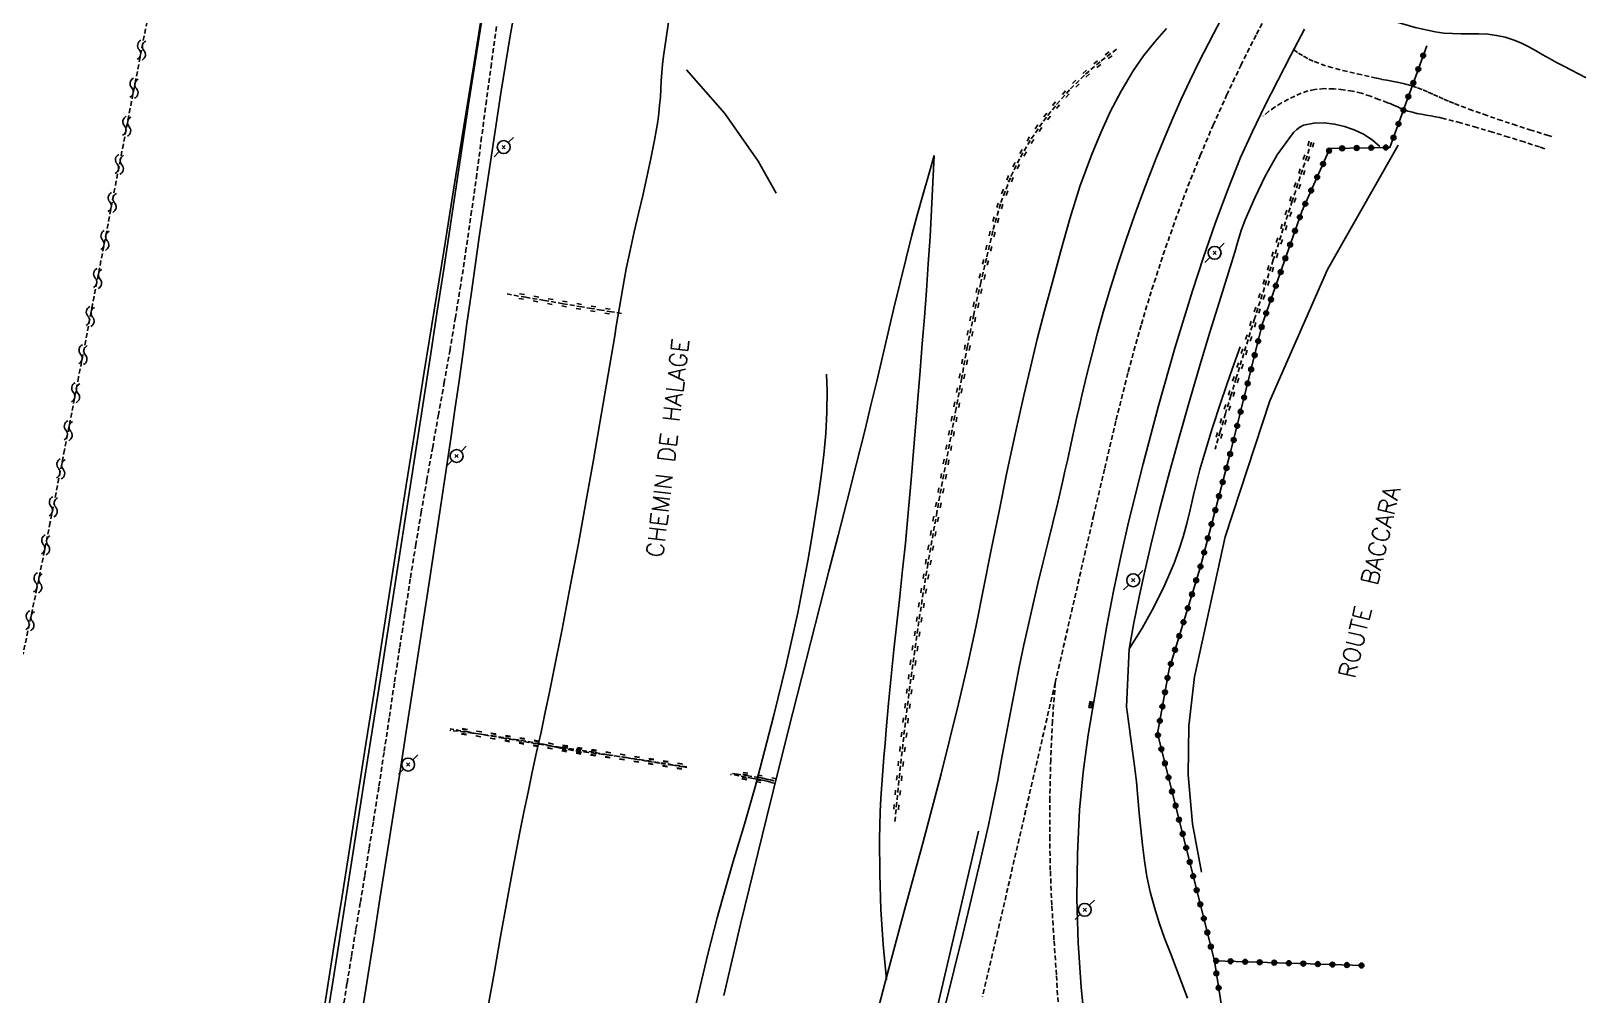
# Model space of a CAD drawing. Header units: millimetres. Extents: x 139000 to 140000, y 142998 to 144000.
# Drawn here: x 139709.2 to 139869.6, y 143813 to 143912.5 of the extents above; entities that cross this region are included whole.
import ezdxf

# ---------------------------------------------------------------- set-up
doc = ezdxf.new("R2010")
doc.units = ezdxf.units.MM
doc.linetypes.add('DASHED', pattern=[0.75, 0.5, -0.25])
doc.layers.get('0').update_dxf_attribs({"linetype": 'CONTINUOUS'})
for name, color, linetype in [('W0001', 6, 'DASHED'), ('W0008', 7, 'CONTINUOUS'), ('W0010', 4, 'CONTINUOUS'), ('W0112', 1, 'DASHED'), ('W0211', 2, 'CONTINUOUS'), ('W0214', 2, 'CONTINUOUS'), ('W0220', 5, 'DASHED'), ('W0300', 7, 'CONTINUOUS'), ('W0323', 7, 'CONTINUOUS'), ('W0401', 7, 'CONTINUOUS'), ('W0473', 7, 'CONTINUOUS'), ('W0500', 5, 'DASHED'), ('W0510', 5, 'CONTINUOUS'), ('W0989', 7, 'CONTINUOUS')]:
    doc.layers.add(name, color=color, linetype=linetype)
doc.styles.get("Standard").update_dxf_attribs({"font": 'romans.shx', "width": 0.85})

# ---------------------------------------------------------------- blocks, each defined once
blk = doc.blocks.new('T473')
for p, q in [((-0.166667, 0.166667), (0.166667, -0.166667)), ((-0.166667, -0.166667), (0.166667, 0.166667)), ((0.500001, 0.500001), (1.000002, 1.000002)), ((-1.000002, -1.000002), (-0.500001, -0.500001))]:
    blk.add_line(p, q)
blk.add_ellipse((0, 0), major_axis=(0.471405, 0.471405), ratio=1, start_param=5.4977871438, end_param=11.780972451)
blk = doc.blocks.new('T401')
for p, q in [((-0.3, 0.3), (0, 0.3)), ((-0.3, -0.25), (-0.3, 0.3)), ((-0.3, 0.15), (0, 0.15)), ((-0.3, 0), (0, 0)), ((0, 0.3), (0, -0.25)), ((-0.3, -0.15), (0, -0.15)), ((-0.3, -0.25), (-0.3, -0.3)), ((-0.3, -0.3), (0, -0.3)), ((0, -0.3), (0, -0.25))]:
    blk.add_line(p, q)
blk = doc.blocks.new('t323o')
at = {"color": 0, "linetype": 'Continuous'}
for radius in [0.25, 0.15]:
    blk.add_circle((0, 0), radius, dxfattribs=at)
blk = doc.blocks.new('t220o')
at = {"color": 0, "linetype": 'Continuous'}
for p, q in [((-0.25, 0.25), (0.25, 0.25)), ((-0.25, -0.25), (0.25, -0.25))]:
    blk.add_line(p, q, dxfattribs=at)
blk = doc.blocks.new('t500o')
at = {"color": 0, "linetype": 'Continuous'}
for centre, start, end in [((-0.5, 0.625), 216.8699, 323.1301), ((0.5, -0.125), 36.8699, 143.1301), ((0.5, -0.625), 36.8699, 143.1301), ((-0.5, 0.125), 216.8699, 323.1301)]:
    blk.add_arc(centre, 0.625, start, end, dxfattribs=at)

msp = doc.modelspace()

# ---------------------------------------------------------------- linework, layer by layer
at = {"layer": 'W0001'}
for points in [[(139814.88, 143845.22), (139818.83, 143862.41), (139820, 143867.38), (139821.17, 143872.35), (139822.41, 143877.31), (139823.77, 143882.24), (139824.86, 143885.83), (139826.03, 143889.41), (139827.27, 143892.96), (139828.58, 143896.48), (139829.84, 143899.64), (139831.17, 143902.77), (139832.57, 143905.87), (139834.03, 143908.94), (139835.65, 143912.16), (139837.33, 143915.33)], [(139757.25, 143912.94), (139756.72, 143909.13), (139756.21, 143905.33), (139755.7, 143901.52), (139755.19, 143897.71), (139754.67, 143893.9), (139754.12, 143890.1), (139753.55, 143886.3), (139753, 143882.95), (139752.44, 143879.6), (139751.85, 143876.25), (139751.25, 143872.91), (139750.65, 143869.57), (139750.06, 143866.22), (139749.48, 143862.88), (139748.92, 143859.53), (139748.34, 143855.95), (139747.79, 143852.37), (139747.24, 143848.79), (139746.7, 143845.2), (139746.17, 143841.62), (139745.63, 143838.03), (139745.09, 143834.45), (139744.53, 143830.87), (139744.09, 143828.09), (139743.64, 143825.3), (139743.18, 143822.52), (139742.72, 143819.74), (139742.27, 143816.96), (139741.81, 143814.18), (139741.36, 143811.4)], [(139814.88, 143845.22), (139808.93, 143819.47), (139807.38, 143812.85)], [(139814.88, 143845.22), (139814.6, 143841.27), (139814.42, 143837.31), (139814.33, 143833.35), (139814.31, 143829.38), (139814.38, 143825.78), (139814.54, 143822.18), (139814.76, 143818.59), (139815.01, 143815), (139815.17, 143812.29)]]:
    msp.add_lwpolyline(points, dxfattribs=at)
at = {"layer": 'W0008'}
for points in [[(139759.7, 143917.88), (139758.65, 143911.98), (139757.69, 143906.06), (139756.79, 143900.13), (139755.9, 143894.2), (139755.45, 143891.23), (139755.03, 143888.26), (139754.61, 143885.29), (139754.19, 143882.32), (139753.78, 143879.35), (139753.37, 143876.38), (139752.95, 143873.41), (139752.51, 143870.44), (139751.39, 143862.88), (139750.24, 143855.32), (139749.08, 143847.76), (139747.92, 143840.21), (139747.25, 143835.89), (139746.57, 143831.57), (139745.89, 143827.25), (139745.21, 143822.93), (139744.53, 143818.61), (139743.85, 143814.29), (139743.17, 143809.97)], [(139803.48, 143811.77), (139804.42, 143815.51), (139805.35, 143819.26), (139806.26, 143823.01), (139807.14, 143826.77), (139807.99, 143830.54), (139808.48, 143832.86), (139808.95, 143835.18), (139809.39, 143837.51), (139809.82, 143839.85), (139810.26, 143842.18), (139810.7, 143844.51), (139811.16, 143846.84), (139811.64, 143849.16), (139812.11, 143851.26), (139812.6, 143853.37), (139813.1, 143855.46), (139813.61, 143857.56), (139814.12, 143859.65), (139814.63, 143861.74), (139815.14, 143863.84), (139815.63, 143865.94), (139815.89, 143867.06), (139816.14, 143868.18), (139816.38, 143869.3), (139816.63, 143870.42), (139816.88, 143871.54), (139817.13, 143872.65), (139817.38, 143873.77), (139817.64, 143874.89), (139818.16, 143877.04), (139818.69, 143879.19), (139819.24, 143881.34), (139819.83, 143883.47), (139820.58, 143885.99), (139821.37, 143888.49), (139822.21, 143890.98), (139823.07, 143893.46), (139823.81, 143895.5), (139824.57, 143897.52), (139825.36, 143899.54), (139826.19, 143901.54), (139827.02, 143903.49), (139827.88, 143905.44), (139828.77, 143907.36), (139829.71, 143909.27), (139831.2, 143912.18), (139832.74, 143915.07)], [(139739.1, 143806.58), (139740.61, 143816.08), (139742.1, 143825.58), (139743.59, 143835.09), (139745.08, 143844.59), (139746.43, 143853.24), (139747.78, 143861.89), (139749.13, 143870.55), (139750.47, 143879.2), (139751.13, 143883.56), (139751.8, 143887.92), (139752.45, 143892.28), (139753.11, 143896.64), (139753.77, 143901), (139754.43, 143905.36), (139755.11, 143909.71), (139755.8, 143914.07)], [(139840.61, 143912.68), (139839.18, 143909.99), (139837.84, 143907.38), (139836.52, 143904.75), (139835.25, 143902.1), (139834, 143899.44)], [(139834, 143899.44), (139832.66, 143896.04), (139831.39, 143892.61), (139830.18, 143889.16), (139829.04, 143885.68), (139827.23, 143879.76), (139825.54, 143873.81), (139823.95, 143867.82), (139822.46, 143861.81), (139821.65, 143858.26), (139820.91, 143854.68), (139820.22, 143851.1), (139819.58, 143847.51), (139818.93, 143843.68), (139818.29, 143839.85), (139817.76, 143836), (139817.4, 143832.12), (139817.18, 143827.55), (139817.12, 143822.97), (139817.24, 143818.39), (139817.55, 143813.82), (139817.84, 143811.03)]]:
    msp.add_lwpolyline(points, dxfattribs=at)
at = {"layer": 'W0010'}
msp.add_lwpolyline([(139800.8, 143803.57), (139806.98, 143829.92)], dxfattribs=at)
at = {"layer": 'W0112'}
for points in [[(139839.47, 143910.57), (139839.97, 143910.21), (139840.5, 143909.88), (139841.05, 143909.59), (139841.61, 143909.33), (139843.06, 143908.81), (139844.55, 143908.41), (139846.05, 143908.07), (139847.55, 143907.73), (139848.06, 143907.61), (139848.59, 143907.5), (139849.11, 143907.4), (139849.63, 143907.3), (139850.16, 143907.2), (139850.68, 143907.09), (139851.2, 143906.96), (139851.71, 143906.81), (139852.27, 143906.62), (139852.83, 143906.4), (139853.37, 143906.17), (139853.91, 143905.93), (139854.45, 143905.69), (139854.99, 143905.44), (139855.53, 143905.21), (139856.08, 143904.99), (139857.57, 143904.43), (139859.07, 143903.89), (139860.58, 143903.37), (139862.1, 143902.86), (139863.86, 143902.29), (139865.63, 143901.74), (139866.12, 143901.6)], [(139865.39, 143900.34), (139864.85, 143900.52), (139863.26, 143901.04), (139861.66, 143901.54), (139860.01, 143902.04), (139858.37, 143902.54), (139856.71, 143903.01), (139855.05, 143903.44), (139854.58, 143903.55), (139854.11, 143903.64), (139853.63, 143903.73), (139853.16, 143903.81), (139852.68, 143903.89), (139852.21, 143903.99), (139851.74, 143904.1), (139851.28, 143904.23), (139851.01, 143904.32), (139850.74, 143904.42), (139850.48, 143904.53), (139850.22, 143904.65), (139849.96, 143904.76), (139849.7, 143904.88), (139849.43, 143904.99), (139849.17, 143905.09), (139848.28, 143905.43), (139847.4, 143905.76), (139846.49, 143906.06), (139845.57, 143906.28), (139844.6, 143906.43), (139843.63, 143906.52), (139842.65, 143906.54), (139841.67, 143906.45), (139840.96, 143906.3), (139840.26, 143906.06), (139839.59, 143905.78), (139838.94, 143905.46), (139838.24, 143905.08), (139837.57, 143904.66), (139836.93, 143904.2), (139836.31, 143903.7)]]:
    msp.add_lwpolyline(points, dxfattribs=at)
at = {"layer": 'W0211'}
for points in [[(139756.39, 143811.85), (139757.02, 143815.45), (139757.65, 143819.04), (139758.3, 143822.63), (139758.96, 143826.21), (139759.65, 143829.8), (139760.06, 143831.87), (139760.49, 143833.93), (139760.93, 143836), (139761.38, 143838.06), (139761.83, 143840.13), (139762.27, 143842.19), (139762.71, 143844.26), (139763.13, 143846.32), (139764, 143850.75), (139764.85, 143855.18), (139765.68, 143859.61), (139766.5, 143864.04), (139767.21, 143868.04), (139767.9, 143872.04), (139768.58, 143876.04), (139769.26, 143880.04), (139769.43, 143881.03), (139769.59, 143882.02), (139769.76, 143883.01), (139769.92, 143884), (139770.09, 143884.99), (139770.26, 143885.98), (139770.43, 143886.97), (139770.62, 143887.95), (139771.01, 143889.85), (139771.43, 143891.75), (139771.87, 143893.64), (139772.32, 143895.53), (139772.76, 143897.42), (139773.17, 143899.32), (139773.55, 143901.22), (139773.87, 143903.14), (139773.98, 143903.98), (139774.07, 143904.82), (139774.14, 143905.66), (139774.19, 143906.51), (139774.24, 143907.35), (139774.31, 143908.2), (139774.38, 143909.04), (139774.48, 143909.88), (139775.06, 143913.85)], [(139796.09, 143809.59), (139797.33, 143814.35), (139799.26, 143821.51), (139801.21, 143828.67), (139803.12, 143835.84), (139804.91, 143843.04), (139805.82, 143847), (139806.68, 143850.98), (139807.5, 143854.96), (139808.29, 143858.95), (139809.09, 143862.93), (139809.9, 143866.92), (139810.74, 143870.9), (139811.63, 143874.86), (139812.32, 143877.78), (139813.03, 143880.69), (139813.77, 143883.59), (139814.56, 143886.48), (139815.47, 143889.8), (139816.4, 143893.12), (139817.42, 143896.43), (139818.61, 143899.68), (139819.54, 143901.92), (139820.55, 143904.13), (139821.67, 143906.29), (139822.93, 143908.38), (139823.99, 143909.91), (139825.15, 143911.37), (139826.38, 143912.76)], [(139786.08, 143895.76), (139784.23, 143899.07), (139780.78, 143903.98), (139776.84, 143908.49)], [(139848.38, 143900.57), (139847.57, 143901.25), (139846.68, 143901.83), (139845.72, 143902.3), (139844.72, 143902.64), (139843.7, 143902.88), (139842.64, 143903.02), (139841.56, 143902.99), (139840.51, 143902.76), (139840.13, 143902.58), (139839.8, 143902.33), (139839.51, 143902.04), (139839.25, 143901.73), (139837.78, 143899.7), (139836.54, 143897.52), (139835.47, 143895.26), (139834.48, 143892.99), (139834.07, 143891.9), (139833.72, 143890.78), (139833.41, 143889.66), (139833.08, 143888.55), (139831.98, 143885.02), (139830.88, 143881.5), (139829.81, 143877.97), (139828.77, 143874.43), (139827.71, 143870.69), (139826.67, 143866.95), (139825.67, 143863.2), (139824.74, 143859.43), (139824.12, 143856.76), (139823.55, 143854.09), (139823.01, 143851.4), (139822.52, 143848.71)], [(139797.47, 143814.6), (139797.14, 143818.21), (139796.9, 143821.84), (139796.77, 143825.47), (139796.75, 143829.1), (139796.77, 143830.51), (139796.82, 143831.92), (139796.9, 143833.33), (139796.99, 143834.74), (139797.1, 143836.15), (139797.21, 143837.55), (139797.33, 143838.96), (139797.45, 143840.36), (139797.69, 143843.12), (139797.96, 143845.88), (139798.24, 143848.63), (139798.54, 143851.39), (139798.84, 143854.14), (139799.14, 143856.89), (139799.43, 143859.65), (139799.69, 143862.4), (139800.03, 143866.17), (139800.34, 143869.94), (139800.65, 143873.7), (139800.95, 143877.47), (139801.17, 143880.21), (139801.39, 143882.96), (139801.6, 143885.7), (139801.79, 143888.45), (139801.97, 143891.25), (139802.13, 143894.04), (139802.27, 143896.84), (139802.41, 143899.64)], [(139777.37, 143810.11), (139778.21, 143813.74), (139779.08, 143817.37), (139780, 143820.98), (139780.54, 143822.92), (139781.09, 143824.86), (139781.66, 143826.78), (139782.24, 143828.71), (139782.82, 143830.64), (139783.39, 143832.56), (139783.93, 143834.5), (139784.45, 143836.44), (139785.81, 143841.75), (139787.12, 143847.08), (139788.32, 143852.43), (139789.35, 143857.82), (139789.72, 143860), (139790.09, 143862.17), (139790.43, 143864.36), (139790.74, 143866.54), (139791.01, 143868.74), (139791.2, 143870.95), (139791.32, 143873.17), (139791.34, 143875.39), (139791.28, 143877.06)], [(139822.23, 143842.76), (139822.52, 143848.74)], [(139828.53, 143812.68), (139827.96, 143814.24), (139827.36, 143815.78), (139826.76, 143817.32), (139826.17, 143818.88), (139825.61, 143820.44), (139825.11, 143822.03), (139824.69, 143823.64), (139824.35, 143825.25), (139824.09, 143826.87), (139823.88, 143828.5), (139823.71, 143830.13), (139823.56, 143831.76), (139823.42, 143833.39), (139823.26, 143835.02), (139823.06, 143836.65), (139822.96, 143837.41), (139822.86, 143838.18), (139822.75, 143838.94), (139822.65, 143839.7), (139822.54, 143840.47), (139822.44, 143841.23), (139822.34, 143841.99), (139822.23, 143842.76)]]:
    msp.add_lwpolyline(points, dxfattribs=at)
at = {"layer": 'W0214'}
for points in [[(139780.69, 143812.96), (139781.54, 143816.65), (139782.42, 143820.33), (139783.75, 143825.79), (139785.09, 143831.25), (139786.44, 143836.7), (139787.81, 143842.16), (139788.73, 143845.81), (139789.66, 143849.46), (139790.6, 143853.11), (139791.54, 143856.76), (139792.48, 143860.41), (139793.42, 143864.05), (139794.34, 143867.71), (139795.26, 143871.36), (139795.87, 143873.87), (139796.47, 143876.37), (139797.06, 143878.88), (139797.65, 143881.39), (139798.24, 143883.9), (139798.84, 143886.41), (139799.46, 143888.92), (139800.1, 143891.41), (139800.65, 143893.48), (139801.22, 143895.54), (139801.8, 143897.59), (139802.41, 143899.64)], [(139822.52, 143848.74), (139823.85, 143850.85), (139825.07, 143853.03), (139826.17, 143855.27), (139827.15, 143857.57), (139827.64, 143858.92), (139828.07, 143860.29), (139828.45, 143861.68), (139828.79, 143863.07), (139829.12, 143864.46), (139829.45, 143865.85), (139829.81, 143867.24), (139830.2, 143868.62), (139831.09, 143871.46), (139832.02, 143874.29), (139832.98, 143877.1), (139833.98, 143879.9)]]:
    msp.add_lwpolyline(points, dxfattribs=at)
at = {"layer": 'W0220'}
for points in [[(139798.34, 143830.91), (139798.86, 143836.15), (139799.45, 143841.39), (139800.11, 143846.61), (139800.85, 143851.83), (139801.69, 143857.2), (139802.62, 143862.54), (139803.6, 143867.88), (139804.6, 143873.22), (139805.2, 143876.52), (139805.8, 143879.82), (139806.45, 143883.11), (139807.17, 143886.38), (139807.82, 143889.18), (139808.48, 143891.99), (139809.27, 143894.78), (139810.31, 143897.49), (139811.29, 143899.47), (139812.41, 143901.37), (139813.67, 143903.19), (139815.03, 143904.92), (139816.46, 143906.52), (139818, 143908.02), (139819.62, 143909.41), (139821.34, 143910.7)], [(139841.33, 143901.02), (139839.34, 143894.95), (139837.38, 143888.88), (139835.45, 143882.8), (139833.56, 143876.7), (139833, 143874.86), (139832.45, 143873.02), (139831.91, 143871.17), (139831.38, 143869.32)], [(139770.14, 143883.35), (139769.11, 143883.51), (139768.08, 143883.68), (139767.05, 143883.85), (139766.03, 143884.02), (139764.1, 143884.35), (139762.18, 143884.68), (139760.26, 143885.01), (139758.34, 143885.35)], [(139776.89, 143836.54), (139773.94, 143837.01), (139770.68, 143837.51), (139769.88, 143837.62), (139769.09, 143837.73), (139768.29, 143837.83), (139767.5, 143837.93), (139766.7, 143838.03), (139765.91, 143838.13), (139765.12, 143838.25), (139764.33, 143838.38), (139764, 143838.45), (139763.68, 143838.51), (139763.36, 143838.59), (139763.04, 143838.66), (139762.72, 143838.74), (139762.4, 143838.81), (139762.08, 143838.88), (139761.75, 143838.94), (139759.43, 143839.34), (139757.1, 143839.71), (139754.76, 143840.04), (139752.42, 143840.33)], [(139776.88, 143836.5), (139776.54, 143836.55), (139775.43, 143836.71), (139774.08, 143836.93), (139772.72, 143837.15), (139771.36, 143837.37), (139770.01, 143837.6), (139768.65, 143837.82), (139767.3, 143838.05), (139765.94, 143838.26), (139764.58, 143838.47), (139764.37, 143838.5), (139764.16, 143838.53), (139763.95, 143838.55), (139763.73, 143838.58), (139763.52, 143838.61), (139763.31, 143838.63), (139763.1, 143838.66), (139762.89, 143838.69), (139762.11, 143838.81), (139761.34, 143838.94), (139760.57, 143839.07), (139759.79, 143839.2), (139757.96, 143839.51), (139756.13, 143839.83), (139754.3, 143840.15), (139752.47, 143840.47)], [(139785.66, 143834.95), (139785.17, 143835.06), (139784.69, 143835.17), (139784.2, 143835.27), (139783.71, 143835.36), (139781.37, 143835.78)], [(139785.89, 143835.11), (139785.5, 143835.2), (139785.1, 143835.29), (139784.71, 143835.37), (139784.31, 143835.44), (139783.2, 143835.63), (139782.09, 143835.8), (139781.4, 143835.9)]]:
    msp.add_lwpolyline(points, dxfattribs=at)
at = {"layer": 'W0300'}
msp.add_lwpolyline([(139850.27, 143900.71), (139842.98, 143887.86), (139837.01, 143874.34), (139832.42, 143860.28), (139829.26, 143845.85), (139828.67, 143840.8), (139828.59, 143835.72), (139829.03, 143830.66), (139829.96, 143825.67)], dxfattribs=at)
at = {"layer": 'W0323'}
for points in [[(139831.31, 143816.55), (139825.44, 143839.98), (139826.63, 143846.62), (139829.83, 143857.08), (139832.97, 143869.01), (139836.24, 143882.2), (139840.32, 143893.87), (139843.23, 143900.36), (139849.42, 143900.48), (139853.21, 143910.95)], [(139846.66, 143816.05), (139831.31, 143816.55), (139833.37, 143803.25), (139834.84, 143793.01), (139836.02, 143780.72), (139836.63, 143778.9), (139836.74, 143776.03), (139836.01, 143775.38), (139838.77, 143770.16)]]:
    msp.add_lwpolyline(points, dxfattribs=at)
at = {"layer": 'W0500'}
msp.add_lwpolyline([(139737.81, 143996.36), (139735.06, 143981.67), (139733.6, 143974.15), (139732.1, 143966.65), (139730.56, 143959.15), (139728.99, 143951.66), (139727.42, 143944.17), (139725.86, 143936.68), (139724.31, 143929.19), (139722.8, 143921.68), (139721.32, 143914.2), (139719.87, 143906.72), (139718.43, 143899.23), (139716.99, 143891.74), (139715.56, 143884.25), (139714.12, 143876.76), (139712.67, 143869.27), (139711.19, 143861.79), (139709.81, 143854.98), (139708.39, 143848.17)], dxfattribs=at)
at = {"layer": 'W0510'}
for points in [[(139738.91, 143808.08), (139739.71, 143813.13), (139740.5, 143818.17), (139741.3, 143823.21), (139742.09, 143828.25), (139742.93, 143833.59), (139743.77, 143838.93), (139744.6, 143844.27), (139745.43, 143849.61), (139746.26, 143854.95), (139747.1, 143860.29), (139747.93, 143865.63), (139748.78, 143870.97), (139749.78, 143877.31), (139750.8, 143883.65), (139751.82, 143889.99), (139752.85, 143896.32), (139753.87, 143902.66), (139754.89, 143909), (139755.9, 143915.34)], [(139846.14, 143914.89), (139848.07, 143914.11), (139850.03, 143913.43), (139852.03, 143912.86), (139854.07, 143912.41), (139854.97, 143912.28), (139855.87, 143912.22), (139856.78, 143912.2), (139857.69, 143912.2), (139858.6, 143912.2), (139859.51, 143912.15), (139860.42, 143912.04), (139861.32, 143911.85), (139862.12, 143911.59), (139862.91, 143911.27), (139863.67, 143910.9), (139864.42, 143910.49), (139865.14, 143910.08), (139865.87, 143909.66), (139866.6, 143909.25), (139867.35, 143908.87), (139869.61, 143907.68), (139869.64, 143907.66)]]:
    msp.add_lwpolyline(points, dxfattribs=at)

# ---------------------------------------------------------------- block references
at = {"layer": 'W0220'}
for p, rotation in [((139820.4, 143909.99), 36.83152697879022), ((139818.08, 143908.09), 40.6023801253251), ((139819.22, 143909.07), 40.6023801253251), ((139817.01, 143907.05), 44.37323279601331), ((139814.97, 143904.84), 51.78087897710351), ((139815.97, 143905.97), 48.14408499549878), ((139814.05, 143903.67), 51.78087897710351), ((139813.16, 143902.45), 55.42020311995569), ((139812.32, 143901.21), 59.38868960063553), ((139841.26, 143900.8), 251.7926665579673), ((139810.86, 143898.6), 63.68557658226486), ((139811.56, 143899.92), 59.38868960063553), ((139840.79, 143899.38), 251.7926665579673), ((139810.22, 143897.24), 68.98848494115559), ((139840.33, 143897.95), 251.7926665579673), ((139809.68, 143895.84), 68.98848494115559), ((139839.86, 143896.53), 251.7926665579673), ((139809.17, 143894.43), 74.13898065298415), ((139838.93, 143893.67), 252.1132527960081), ((139839.39, 143895.1), 251.7926665579673), ((139808.76, 143892.99), 74.13898065298415), ((139838.47, 143892.25), 252.1132527960081), ((139808.37, 143891.54), 76.82192328150988), ((139838.01, 143890.82), 252.1132527960081), ((139808.03, 143890.08), 76.82192328150988), ((139837.54, 143889.39), 252.1132527960081), ((139807.35, 143887.16), 77.0081771908453), ((139807.69, 143888.62), 77.0081771908453), ((139837.09, 143887.96), 252.4338379702531), ((139807.02, 143885.69), 77.45850127467813), ((139836.64, 143886.53), 252.4338379702531), ((139759.82, 143885.09), 169.9716129759409), ((139761.3, 143884.83), 170.1058075979281), ((139762.78, 143884.57), 170.2400003238733), ((139764.25, 143884.32), 170.3741911551439), ((139765.73, 143884.07), 170.3741911551439), ((139806.7, 143884.23), 77.45850127467813), ((139836.18, 143885.1), 252.4338379702531), ((139767.21, 143883.82), 170.642561002206), ((139768.69, 143883.58), 170.7767468975401), ((139806.38, 143882.76), 78.92090733212723), ((139835.73, 143883.67), 252.4338379702531), ((139806.09, 143881.29), 78.92090733212723), ((139834.84, 143880.81), 252.7544220799842), ((139835.28, 143882.24), 252.7544220799842), ((139805.8, 143879.82), 78.92090733212723), ((139834.39, 143879.38), 252.7544220799842), ((139805.53, 143878.34), 79.64946901905341), ((139833.95, 143877.94), 252.7544220799842), ((139805.26, 143876.87), 79.64946901905341), ((139833.5, 143876.51), 253.0750045862359), ((139804.99, 143875.39), 79.64348952334187), ((139833.07, 143875.08), 253.0750045862359), ((139804.72, 143873.92), 79.64348952334187), ((139832.64, 143873.64), 253.3955860525977), ((139804.45, 143872.44), 79.46534212360429), ((139832.21, 143872.2), 253.716167811376), ((139804.18, 143870.97), 79.46534212360429), ((139831.79, 143870.76), 254.0367498629602), ((139803.63, 143868.02), 79.46534212360429), ((139803.9, 143869.49), 79.46534212360429), ((139803.36, 143866.54), 79.58875855514113), ((139803.09, 143865.07), 79.58875855514113), ((139802.82, 143863.59), 79.58875855514113), ((139802.55, 143862.12), 80.12005601065768), ((139802.29, 143860.64), 80.12005601065768), ((139802.03, 143859.16), 80.12005601065768), ((139801.78, 143857.68), 80.12005601065768), ((139801.54, 143856.2), 81.05907764843428), ((139801.3, 143854.72), 81.05907764843428), ((139801.07, 143853.24), 81.05907764843428), ((139800.84, 143851.76), 82.00169614175012), ((139800.42, 143848.79), 82.00169614175012), ((139800.63, 143850.27), 82.00169614175012), ((139800.21, 143847.3), 82.00169614175012), ((139800.01, 143845.81), 82.77903240123906), ((139799.82, 143844.33), 82.77903240123906), ((139799.64, 143842.84), 82.77903240123906), ((139799.45, 143841.35), 83.55636865317507), ((139753.91, 143840.15), 172.907679338315), ((139753.94, 143840.21), 169.9535606292814), ((139755.4, 143839.95), 171.9793447871902), ((139755.42, 143839.95), 170.0854211013995), ((139756.88, 143839.74), 171.9793447871902), ((139756.9, 143839.7), 170.2172847344365), ((139758.37, 143839.51), 171.0510127961297), ((139758.38, 143839.44), 170.3491515226761), ((139759.85, 143839.27), 170.1226833636432), ((139759.86, 143839.19), 170.3814717411958), ((139799.28, 143839.86), 83.55636865317507), ((139761.32, 143839.01), 170.1226833636432), ((139761.34, 143838.94), 170.4159865549295), ((139762.79, 143838.72), 166.7730561509776), ((139762.82, 143838.7), 171.2217434317485), ((139764.26, 143838.4), 169.3099870510287), ((139764.3, 143838.51), 172.3279023418684), ((139765.74, 143838.16), 171.5577964661373), ((139765.79, 143838.28), 171.3867950808489), ((139767.23, 143837.96), 172.7972891668389), ((139767.27, 143838.05), 170.9859513749919), ((139768.72, 143837.78), 172.84430513079), ((139768.75, 143837.81), 170.5279485876495), ((139770.2, 143837.58), 171.7890726768841), ((139770.23, 143837.56), 170.4928223803524), ((139799.11, 143838.37), 83.55636865317507), ((139771.69, 143837.35), 171.3027401278182), ((139771.71, 143837.31), 170.594292937145), ((139773.17, 143837.13), 171.3027401278182), ((139773.19, 143837.07), 170.8103416711238), ((139774.65, 143836.9), 171.0107035857865), ((139774.67, 143836.83), 171.1409635497266), ((139776.13, 143836.66), 171.0107035857865), ((139776.15, 143836.61), 171.6249633008157), ((139798.94, 143836.88), 83.55636865317507), ((139782.85, 143835.52), 169.7858029336072), ((139782.88, 143835.68), 171.2730627479604), ((139784.32, 143835.24), 168.4301051589136), ((139784.36, 143835.43), 169.4944919103111), ((139785.83, 143835.12), 166.6917306075744), ((139798.79, 143835.39), 84.33370489836454), ((139798.64, 143833.89), 84.33370489836454), ((139798.49, 143832.4), 84.33370489836454)]:
    msp.add_blockref('t220o', p, dxfattribs=dict(at, rotation=rotation))
at = {"layer": 'W0323'}
for p, rotation in [((139852.85, 143909.95), 70.11925904025368), ((139852.34, 143908.54), 70.11925904025368), ((139851.83, 143907.13), 70.11925904025368), ((139851.32, 143905.72), 70.11925904025368), ((139850.81, 143904.31), 70.11925904025368), ((139850.3, 143902.9), 70.11925904025368), ((139843.14, 143900.14), 65.84685038531805), ((139844.49, 143900.38), 1.120217505195308), ((139845.99, 143900.41), 1.120217505195308), ((139847.49, 143900.44), 1.120217505195308), ((139848.99, 143900.47), 1.120217505195308), ((139849.79, 143901.48), 70.11925904025368), ((139842.52, 143898.77), 65.84685038531805), ((139841.91, 143897.4), 65.84685038531805), ((139841.29, 143896.03), 65.84685038531805), ((139840.68, 143894.66), 65.84685038531805), ((139840.12, 143893.27), 70.72636445149917), ((139839.13, 143890.44), 70.72636445149917), ((139839.62, 143891.86), 70.72636445149917), ((139838.63, 143889.03), 70.72636445149917), ((139838.14, 143887.61), 70.72636445149917), ((139837.64, 143886.2), 70.72636445149917), ((139837.15, 143884.78), 70.72636445149917), ((139836.65, 143883.36), 70.72636445149917), ((139836.18, 143881.94), 76.07617319267354), ((139835.82, 143880.48), 76.07617319267354), ((139835.1, 143877.57), 76.07617319267354), ((139835.46, 143879.03), 76.07617319267354), ((139834.74, 143876.12), 76.07617319267354), ((139834.37, 143874.66), 76.07617319267354), ((139834.01, 143873.2), 76.07617319267354), ((139833.65, 143871.75), 76.07617319267354), ((139833.29, 143870.29), 76.07617319267354), ((139832.93, 143868.84), 75.2176483751153), ((139832.55, 143867.39), 75.2176483751153), ((139832.16, 143865.94), 75.2176483751153), ((139831.78, 143864.49), 75.2176483751153), ((139831.01, 143861.59), 75.2176483751153), ((139831.4, 143863.04), 75.2176483751153), ((139830.63, 143860.14), 75.2176483751153), ((139830.25, 143858.68), 75.2176483751153), ((139829.87, 143857.23), 75.2176483751153), ((139829.43, 143855.8), 73.02044204437753), ((139829, 143854.36), 73.02044204437753), ((139828.56, 143852.93), 73.02044204437753), ((139828.12, 143851.49), 73.02044204437753), ((139827.68, 143850.06), 73.02044204437753), ((139826.81, 143847.19), 73.02044204437753), ((139827.24, 143848.63), 73.02044204437753), ((139826.47, 143845.73), 79.79401793199051), ((139826.21, 143844.25), 79.79401793199051), ((139825.94, 143842.78), 79.79401793199051), ((139825.67, 143841.3), 79.79401793199051), ((139825.48, 143839.83), 104.0580986944108), ((139825.84, 143838.37), 104.0580986944108), ((139826.2, 143836.92), 104.0580986944108), ((139826.57, 143835.46), 104.0580986944108), ((139826.93, 143834.01), 104.0580986944108), ((139827.3, 143832.55), 104.0580986944108), ((139827.66, 143831.1), 104.0580986944108), ((139828.03, 143829.64), 104.0580986944108), ((139828.39, 143828.19), 104.0580986944108), ((139828.76, 143826.73), 104.0580986944108), ((139829.12, 143825.28), 104.0580986944108), ((139829.48, 143823.82), 104.0580986944108), ((139829.85, 143822.37), 104.0580986944108), ((139830.21, 143820.91), 104.0580986944108), ((139830.58, 143819.46), 104.0580986944108), ((139830.94, 143818), 104.0580986944108), ((139831.51, 143815.24), 278.8406925728473), ((139831.49, 143816.54), 178.1361566726564), ((139832.98, 143816.49), 178.1361566726564), ((139834.48, 143816.44), 178.1361566726564), ((139835.98, 143816.39), 178.1361566726564), ((139837.48, 143816.35), 178.1361566726564), ((139838.98, 143816.3), 178.1361566726564), ((139840.48, 143816.25), 178.1361566726564), ((139841.98, 143816.2), 178.1361566726564), ((139843.48, 143816.15), 178.1361566726564), ((139844.98, 143816.1), 178.1361566726564), ((139846.48, 143816.05), 178.1361566726564), ((139831.74, 143813.76), 278.8406925728473)]:
    msp.add_blockref('t323o', p, dxfattribs=dict(at, rotation=rotation))
at = {"layer": 'W0401', "rotation": 170.3824192811271}
msp.add_blockref('T401', (139818.41, 143842.99), dxfattribs=at)
at = {"layer": 'W0473'}
for p in [(139757.98, 143900.51), (139831.33, 143889.6), (139753.12, 143868.63), (139822.93, 143855.81), (139748.12, 143836.79), (139817.93, 143821.8)]:
    msp.add_blockref('T473', p, dxfattribs=at)
at = {"layer": 'W0500'}
for p, rotation in [((139720.61, 143910.52), 258.9964647106415), ((139719.84, 143906.59), 259.1105806541394), ((139719.09, 143902.66), 259.1105806541394), ((139718.33, 143898.73), 259.1737363367905), ((139717.58, 143894.8), 259.1737363367905), ((139716.83, 143890.88), 259.175307359205), ((139716.08, 143886.95), 259.175307359205), ((139715.32, 143883.02), 259.1152936798105), ((139714.57, 143879.09), 259.1152936798105), ((139713.81, 143875.16), 259.0043196306341), ((139713.05, 143871.24), 259.0043196306341), ((139712.28, 143867.31), 258.8423857234054), ((139711.51, 143863.39), 258.8423857234054), ((139710.72, 143859.46), 258.5401069913214), ((139709.92, 143855.54), 258.5401069913214), ((139709.11, 143851.63), 258.1849629777286)]:
    msp.add_blockref('t500o', p, dxfattribs=dict(at, rotation=rotation))

# ---------------------------------------------------------------- texts
at = {"layer": 'W0989'}
for s, rotation, p in [('CHEMIN DE HALAGE', 83.1385, (139774.4, 143858.07)), ('ROUTE  BACCARA   ', 76.5252, (139845.79, 143845.57))]:
    msp.add_text(s, height=1.75, rotation=rotation, dxfattribs=at).set_placement(p)

doc.saveas('drawing.dxf')
